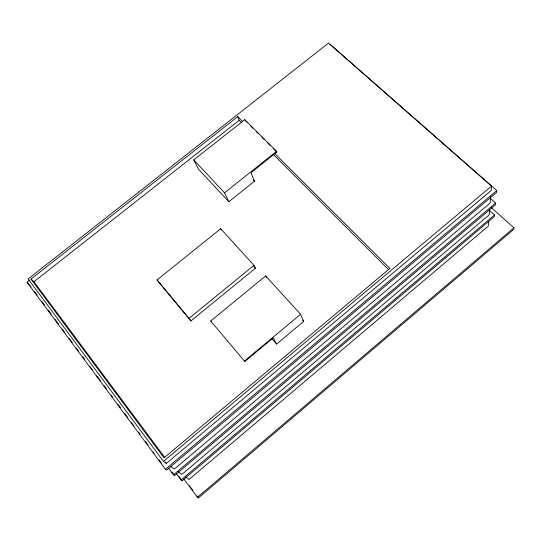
<?xml version="1.0" encoding="UTF-8"?>
<svg xmlns="http://www.w3.org/2000/svg" width="541" height="541" viewBox="0 0 541 541"><rect width="100%" height="100%" fill="white"/><g stroke="black" fill="none" stroke-linecap="round" stroke-linejoin="round"><path stroke-width="0.81" d="M488.672 221.303L488.28 226.111L189.032 479.468L185.637 477.067M489.632 209.408L489.192 214.858L181.871 474.41L178.003 471.671M490.68 196.451L490.153 203.01L174.317 469.061L170.902 466.653M491.519 186.09L491.16 190.527L166.324 463.414L163.477 461.399L28.112 278.967L328.522 43.091L491.519 186.09L163.477 461.399M489.517 210.442L494.542 214.939L494.386 216.583L182.114 480.706L181.059 479.982L176.528 473.896M490.592 198.608L495.644 203.085L495.482 204.816L174.574 475.546L173.458 474.782L168.427 468.006M329.949 44.22L496.8 190.588L496.631 192.413L166.601 470.088L165.424 469.284L27.05 282.186L29.708 280.096M491.275 207.629L513.95 227.842L513.734 229.411L198.452 497.909L197.485 497.267L183.866 479.028M197.485 497.267L513.95 227.842M181.059 479.982L494.542 214.939M173.458 474.782L495.644 203.085M165.424 469.284L496.8 190.588M300.586 314.28L244.491 361.016L244.83 361.51L273.219 337.855L276.6 344.035L303.677 321.428L300.586 314.28L265.678 275.924L210.699 321.016L211.085 321.564M190.926 320.935L188.992 318.385L253.966 265.347L220.708 228.735L157.032 279.947L190.926 320.935L255.406 268.248L253.966 265.347M228.863 201.725L254.48 181.221L250.99 172.701L276.823 152.082L276.559 151.324L244.775 119.703L193.746 159.879L198.506 169.177L228.863 201.725L224.569 192.819L193.746 159.879M224.569 192.819L276.559 151.324M31.006 279.068L33.934 281.746L239.203 120.291L237.77 116.626L31.006 279.068L164.018 457.862L389.905 268.424L274.76 153.536M27.05 282.186L31.101 286.967M246.872 122.28L244.775 119.703M250.469 125.857L252.863 128.244M256.454 131.815L258.253 133.607M261.844 137.184L264.245 139.564M267.24 142.547L270.236 145.529M273.225 148.505L276.823 152.082M237.77 116.626L242.544 121.387M239.203 120.291L241.59 122.685M273.259 154.334L388.58 269.601M253.316 180.018L254.48 181.221M253.722 266.395L255.406 268.248M302.554 320.191L303.677 321.428M271.623 338.348L276.6 344.035M210.699 321.016L244.83 361.51M157.032 279.947L188.992 318.385M189.364 485.737L192.9 490.471M196.938 495.881L198.452 497.909M33.934 281.746L164.762 457.456M179.091 476.641L182.114 480.706M165.316 462.055L166.324 463.414M172.052 472.151L174.574 475.546M34.617 291.714L37.126 295.109M41.643 301.209L44.653 305.28M48.163 310.027L51.179 314.098M55.189 319.521L58.705 324.269M62.215 329.016L64.724 332.411M69.241 338.51L72.251 342.581M76.267 348.005L78.776 351.4M82.793 356.823L84.802 359.535M89.82 366.318L92.328 369.713M96.846 375.812L100.356 380.56M103.865 385.307L106.374 388.702M111.399 395.485L112.4 396.837M117.918 404.303L120.427 407.691M124.444 413.114L127.953 417.862M131.47 422.609L133.979 426.004M138.496 432.103L139.997 434.139M145.522 441.605L148.031 444.993M153.049 451.776L154.05 453.128M159.068 459.911L161.576 463.306M220.708 228.735L221.364 229.972M265.678 275.924L266.693 278.033"/></g></svg>
